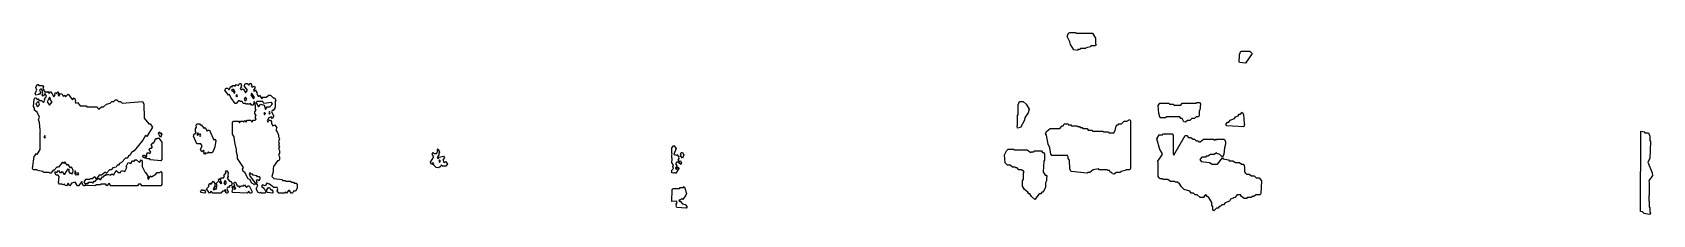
# Model space of a CAD drawing. Header units: millimetres. Extents: x 0 to 4950, y 0 to 556.
import ezdxf

# ---------------------------------------------------------------- set-up
doc = ezdxf.new("R2010")
doc.units = ezdxf.units.MM
doc.layers.add('K', color=7, linetype='Continuous')

msp = doc.modelspace()

# ---------------------------------------------------------------- linework, layer by layer
at = {"layer": 'K'}
for points in [[(3181.7, 502.5), (3171.7, 518.9), (3170, 527.2), (3161.7, 543.6), (3165.9, 553.3), (3169.2, 556), (3187.7, 556), (3189.3, 553.3), (3239.3, 553.3), (3248.5, 538.2), (3248.5, 521.7), (3250.2, 519), (3247.7, 514.8), (3234.3, 514.8), (3232.7, 512), (3219.3, 509.3), (3217.7, 506.6), (3202.7, 506.6), (3201, 503.8), (3194.3, 503.8), (3192.7, 501.1), (3181.7, 502.5)], [(3688.4, 464.1), (3686.7, 466.9), (3686.7, 475.2), (3688.3, 477.9), (3688.3, 488.9), (3692.5, 498.5), (3719.3, 498.5), (3726.9, 491.6), (3706, 462.7), (3688.4, 464.1)], [(68.3, 127.4), (70.9, 131.7), (74.3, 128.9), (79.3, 134.4), (84.3, 128.9), (89.2, 128.9), (90.9, 131.7), (96, 123.4), (99.2, 123.4), (109.3, 139.9), (111.9, 135.6), (110.2, 132.9), (114.3, 126.2), (119.3, 126.2), (120.9, 123.5), (123.3, 127.5), (125, 135.6), (119.2, 145.1), (115.9, 142.3), (109.2, 153.3), (105.9, 150.6), (99.3, 161.5), (95.9, 156), (94.2, 158.8), (91, 158.8), (79.3, 145.1), (74.3, 145.1), (65.9, 134.1), (64.3, 136.8), (56, 126), (52.5, 126), (50.9, 128.7), (34.2, 128.7), (32.5, 131.4), (15.9, 134.2), (14.2, 136.9), (2.5, 136.9), (0, 141.1), (5, 176.8), (12.6, 186.5), (14.3, 183.8), (23.3, 198.6), (23.3, 253.4), (25, 256.1), (23.3, 258.8), (21.7, 280.7), (18.3, 289), (21.7, 297.2), (14.2, 312.2), (6.7, 319.1), (6.7, 324.5), (3.3, 330), (5, 352), (7.5, 356.2), (11, 356.2), (14.3, 350.7), (17.6, 353.5), (21, 347.9), (27.6, 347.9), (34.2, 342.5), (38.3, 349.2), (36.6, 352), (43.3, 360.2), (39.2, 369.6), (32.6, 361.4), (30, 365.6), (31.7, 371.1), (30, 373.9), (31.7, 376.6), (27.5, 383.3), (24.3, 383.3), (21.9, 379.3), (25.2, 373.9), (22.6, 366.8), (20.9, 369.6), (19.3, 366.9), (10.9, 364.2), (8.3, 371.1), (13.3, 379.3), (10, 387.6), (14.2, 397.2), (17.7, 397.2), (19.3, 394.5), (31, 394.5), (33.5, 390.3), (31.9, 384.8), (39.3, 372.7), (40.9, 375.4), (44.3, 372.6), (47.6, 375.4), (51, 369.9), (56, 375.4), (65.9, 359), (70, 365.6), (68.3, 368.4), (70.9, 372.6), (74.2, 369.9), (77.6, 375.4), (80.2, 371.1), (78.5, 365.7), (80.9, 361.7), (85.9, 369.9), (91, 367.1), (94.3, 361.7), (97.6, 364.4), (101, 359), (109.3, 367.2), (122.6, 350.7), (127.6, 356.2), (131.9, 349.2), (130.2, 343.8), (132.6, 339.8), (137.6, 342.5), (146, 331.5), (164.3, 331.5), (166, 328.8), (197.7, 328.8), (201, 323.3), (204.2, 323.3), (210.9, 328.8), (217.6, 328.8), (225.9, 337), (237.6, 339.7), (242.6, 345.2), (249.2, 345.2), (254.2, 350.7), (257.6, 350.7), (262.6, 345.2), (269.3, 345.2), (274.3, 339.7), (336, 345.2), (340.2, 338.3), (341.9, 294.5), (356, 276.8), (359.3, 276.8), (366.9, 267.1), (349.3, 238.2), (346, 240.9), (337.7, 227.3), (311, 194.4), (302.7, 189), (297.7, 180.7), (294.3, 180.7), (289.3, 172.5), (284.3, 172.5), (272.7, 158.8), (266, 156.1), (262.7, 150.6), (259.3, 150.6), (256, 145.1), (246, 142.4), (241, 136.9), (236, 136.9), (225.9, 125.9), (224.2, 128.7), (221, 128.7), (211, 120.5), (204.3, 120.5), (195.9, 109.5), (190.9, 115), (182.6, 109.5), (176, 109.5), (174.3, 106.8), (162.7, 106.8), (156.9, 100), (161.9, 91.8), (159.3, 87.6), (155.9, 87.6), (151.7, 94.6), (153.3, 97.3), (150.9, 101.2), (141, 87.6), (137.5, 87.6), (130.9, 98.6), (119.3, 95.9), (114.3, 87.5), (109.3, 95.8), (104.3, 87.6), (100, 89), (97.6, 93.1), (92.6, 90.3), (90.9, 93.1), (82.5, 93.1), (80, 97.3), (81.7, 116.5), (79.2, 120.5), (72.5, 120.5), (68.3, 127.4)], [(667.5, 123.2), (664.3, 128.6), (661.9, 124.7), (665.2, 116.5), (681.9, 94.6), (679.3, 90.3), (670.9, 95.9), (664.2, 106.8), (659.2, 109.6), (649.2, 128.7), (644.2, 131.5), (641.7, 138.4), (645, 143.9), (626.7, 171.2), (626.7, 179.4), (623.3, 190.4), (623.3, 198.6), (618.3, 220.5), (616.7, 236.9), (611.7, 245.1), (611.7, 280.8), (614.2, 285), (629.3, 285), (632.6, 279.6), (635.9, 285), (642.6, 285), (645.9, 282.3), (649.3, 287.8), (652.6, 282.3), (657.6, 287.7), (667.7, 287.7), (670.9, 282.3), (674.2, 287.7), (680.9, 287.7), (683.3, 291.7), (681.7, 294.4), (681.7, 300), (683.3, 302.7), (680, 308.1), (680, 313.6), (683.3, 319.1), (681.7, 321.8), (681.7, 332.8), (680, 335.5), (681.7, 338.3), (677.6, 344.9), (675.2, 341), (676.9, 338.3), (674.3, 334.1), (669.2, 334.1), (665.9, 339.5), (662.6, 336.8), (659.2, 336.8), (657.6, 339.4), (656, 336.8), (652.5, 336.8), (650.9, 339.5), (644.2, 339.5), (640.9, 345), (635.9, 345), (634.2, 347.7), (629.3, 347.7), (622.7, 339.5), (619.2, 339.5), (606.7, 357.4), (602.6, 366.9), (599.3, 364.1), (588.3, 379.3), (590.9, 386.3), (596, 386.3), (600.9, 380.9), (605.9, 391.8), (609.2, 389.1), (612.5, 394.5), (616, 394.5), (619.2, 391.8), (622.6, 397.3), (629.2, 394.5), (632.5, 400), (636, 400), (638.6, 395.8), (636.9, 393), (638.6, 390.3), (635.2, 384.8), (637.6, 380.8), (644.3, 383.6), (651, 372.6), (652.5, 372.6), (656.7, 379.3), (646.7, 393), (650.9, 400), (656, 400), (660.9, 394.6), (664.2, 400), (667.7, 400), (670.2, 395.8), (668.6, 393), (671, 389), (677.6, 391.8), (680.2, 387.6), (675.2, 379.3), (677.6, 375.4), (680.9, 380.9), (686.9, 371.1), (685.2, 368.4), (689.3, 361.6), (692.5, 361.6), (694.3, 364.5), (700.9, 353.5), (704.2, 358.9), (714.2, 358.9), (722.6, 364.4), (727.6, 364.4), (736, 356.2), (739.3, 356.2), (743.6, 349.2), (741.9, 346.5), (741.9, 330), (740.2, 324.5), (736, 317.6), (732.7, 317.6), (730.2, 313.6), (736.9, 302.7), (736.9, 299.9), (732.6, 292.9), (729.2, 298.4), (722.7, 295.7), (716.9, 286.2), (719.3, 282.3), (722.5, 287.7), (727.7, 287.7), (730.2, 283.5), (730.2, 278.1), (734.3, 271.3), (741, 274), (746.9, 264.3), (743.6, 258.9), (748.5, 250.7), (751.9, 242.5), (751.9, 237), (755.2, 231.5), (751.9, 223.3), (753.5, 217.8), (751.9, 212.3), (755.2, 206.8), (751.9, 201.4), (755.2, 195.9), (755.2, 187.6), (751.9, 182.2), (755.2, 176.7), (755.2, 168.5), (752.7, 164.3), (749.3, 164.3), (736.9, 146.6), (735.2, 141.1), (735.2, 130.2), (731.9, 116.5), (737.7, 109.7), (762.7, 107), (764.3, 104.3), (772.7, 104.3), (774.3, 101.5), (789.3, 101.5), (791, 98.8), (797.7, 98.8), (799.3, 96), (806, 96), (808.5, 91.9), (808.5, 80.9), (804.3, 71.2), (797.7, 71.2), (794.3, 65.7), (790.9, 65.7), (785.9, 73.9), (782.7, 73.9), (776, 65.7), (772.6, 68.4), (771, 65.7), (752.5, 65.7), (748.3, 72.7), (750, 78.1), (747.5, 82.2), (737.6, 82.2), (724.2, 93.1), (716, 95.8), (711, 87.6), (702.6, 90.3), (700.2, 86.4), (707.7, 79.6), (713.6, 69.9), (711, 65.7), (699.2, 65.7), (697.6, 68.4), (696, 65.7), (690, 67.1), (683.3, 78.1), (688.3, 89.1), (685, 94.6), (686.7, 100), (685, 102.8), (687.6, 107), (692.6, 104.3), (696.7, 111), (694.2, 115), (687.5, 115), (685.9, 117.8), (674.2, 120.5), (672.5, 123.2), (667.5, 123.2)], [(60, 343.7), (53.3, 351.9), (55, 354.7), (52.6, 358.6), (45.2, 343.8), (52.6, 334.3), (60, 343.7)], [(620, 373.9), (614.3, 383.3), (612.6, 380.5), (610.9, 383.3), (608.6, 379.3), (610.9, 375.4), (612.6, 378.2), (617.6, 369.9), (620, 373.9)], [(624.3, 366.8), (621.9, 362.9), (624.3, 359), (626.7, 362.9), (624.3, 366.8)], [(646.9, 352), (649.3, 347.9), (652.5, 347.9), (655, 352), (650.9, 358.6), (646.9, 352)], [(669.3, 369.7), (666.9, 365.7), (675.9, 353.5), (678.3, 357.4), (670.9, 369.7), (669.3, 369.7)], [(21.7, 338.3), (17.6, 345), (10.2, 338.2), (16, 328.8), (20, 332.8), (21.7, 338.3)], [(707.6, 339.5), (704.2, 345), (686, 345), (683.6, 341), (690.9, 328.9), (697.6, 337), (707.7, 334.2), (712.6, 320.7), (717.5, 328.8), (725.9, 328.8), (733.3, 338.3), (730.9, 342.3), (707.6, 339.5)], [(706.9, 308.1), (709.3, 304.2), (711.7, 308.1), (709.3, 312.1), (706.9, 308.1)], [(724.3, 314.8), (721.9, 310.9), (724.3, 307), (726.7, 310.9), (724.3, 314.8)], [(3008.3, 269.8), (3010, 272.6), (3010, 302.7), (3011.7, 305.4), (3011.7, 335.5), (3015.9, 345.2), (3027.6, 345.2), (3036, 337), (3045.2, 321.8), (3041.9, 310.8), (3033.5, 297.2), (3030.2, 286.2), (3019.3, 265.6), (3010, 264.2), (3008.3, 269.8)], [(3512.5, 293), (3509.2, 293), (3505.9, 298.5), (3464.3, 298.5), (3462.7, 295.7), (3445.9, 295.7), (3441.7, 308.1), (3440, 332.8), (3444.2, 339.7), (3472.7, 339.7), (3474.3, 337), (3486, 337), (3487.7, 334.3), (3509.2, 334.3), (3512.5, 339.7), (3555.9, 339.7), (3557.5, 342.5), (3566, 342.5), (3568.5, 338.3), (3566.9, 319.1), (3565.2, 316.3), (3565.2, 302.6), (3562.7, 298.5), (3556, 298.5), (3551, 293), (3542.6, 293), (3536, 287.5), (3529.3, 287.5), (3522.6, 282), (3518.4, 283.4), (3512.5, 293)], [(3646.7, 275.3), (3650.9, 282.2), (3655.9, 282.2), (3659.2, 287.7), (3672.5, 293.2), (3675.9, 298.6), (3684.2, 301.4), (3687.5, 306.9), (3690.9, 306.9), (3696, 312.4), (3700.2, 305.4), (3701.9, 278.1), (3703.5, 275.3), (3701, 268.3), (3649.2, 271.1), (3646.7, 275.3)], [(392.6, 249.5), (395.2, 245.2), (390.9, 235.3), (385, 247.9), (387.6, 252.2), (390.9, 246.7), (392.6, 249.5)], [(497.5, 246.6), (500, 250.6), (498.3, 253.4), (498.3, 261.6), (501.7, 267.1), (500, 272.6), (502.5, 276.8), (511, 276.8), (512.7, 274), (516, 274), (524.3, 263.1), (527.6, 265.9), (534.3, 254.9), (535.9, 257.6), (541, 257.6), (554.3, 227.5), (557.6, 230.3), (560.2, 226), (556.9, 206.8), (553.5, 195.8), (549.3, 188.9), (540.9, 188.9), (537.6, 191.6), (534.3, 186.2), (529.3, 188.9), (525.9, 183.3), (523.3, 190.4), (525, 193.1), (522.6, 197.1), (517.6, 191.6), (513.3, 198.6), (518.3, 209.6), (514.2, 216.3), (502.5, 216.3), (491.7, 239.7), (494.2, 246.6), (497.5, 246.6)], [(504.3, 241.2), (508.3, 245.2), (505.9, 249.1), (501.9, 245.2), (504.3, 241.2)], [(3294.2, 128.7), (3290.9, 134.2), (3285.9, 134.2), (3284.2, 136.9), (3259.2, 136.9), (3257.6, 139.6), (3241, 136.9), (3231, 128.7), (3224.3, 128.7), (3222.7, 126), (3174.2, 131.4), (3170, 138.4), (3168.3, 165.7), (3165, 171.2), (3165, 176.7), (3162.5, 180.7), (3114.2, 180.7), (3111.7, 184.9), (3108.3, 204.1), (3103.3, 215), (3098.3, 242.4), (3095, 247.9), (3099.2, 254.8), (3109.2, 263.1), (3139.2, 263.1), (3145.9, 271.3), (3149.2, 271.3), (3152.5, 276.8), (3164.3, 276.8), (3166, 274), (3172.7, 274), (3174.3, 271.3), (3191, 271.3), (3192.7, 268.5), (3199.3, 268.5), (3201, 265.8), (3207.7, 265.8), (3209.3, 263.1), (3222.7, 263.1), (3226, 257.6), (3237.7, 257.6), (3239.3, 254.9), (3271, 254.9), (3272.7, 252.1), (3287.7, 252.1), (3289.3, 249.4), (3304.2, 249.4), (3308.3, 256.2), (3311.7, 269.9), (3314.2, 274), (3317.5, 274), (3319.2, 276.8), (3327.6, 276.8), (3335.9, 285), (3344.2, 285), (3352.6, 290.5), (3355.2, 286.3), (3355.2, 141.1), (3352.7, 136.9), (3341, 136.9), (3339.3, 134.2), (3326, 131.4), (3324.3, 128.7), (3312.6, 128.7), (3304.3, 123.2), (3300, 124.6), (3297.5, 128.7), (3294.2, 128.7)], [(4924.2, 2.8), (4919.2, 8.2), (4913.3, 9.6), (4914.2, 254.9), (4924.3, 252.1), (4926, 249.4), (4937.7, 249.4), (4941.9, 239.7), (4941.9, 226), (4943.5, 223.3), (4941.9, 171.2), (4935.2, 160.3), (4948.5, 127.5), (4950.2, 119.2), (4938.5, 102.8), (4940.2, 97.3), (4940.2, 59), (4938.5, 56.2), (4938.5, 42.6), (4940.2, 39.8), (4940.2, 23.4), (4941.9, 20.7), (4941.9, 9.7), (4943.5, 4.2), (4941, 0), (4924.2, 2.8)], [(37.6, 233), (40, 237), (37.6, 240.9), (35.2, 237), (37.6, 233)], [(350, 179.5), (350, 185), (352.6, 189.2), (359.2, 186.4), (361.7, 190.4), (356.7, 198.6), (359.2, 202.8), (364.2, 202.8), (366.7, 206.8), (363.3, 212.3), (367.5, 219.3), (370.9, 219.3), (377.6, 233.1), (379.3, 230.3), (380.9, 232.9), (386, 232.9), (395.2, 220.6), (395.2, 168.5), (392.7, 164.3), (360.9, 167), (359.2, 169.8), (352.5, 169.8), (350.9, 172.4), (349.3, 169.7), (346.7, 174), (350, 179.5)], [(515, 242.4), (512.6, 246.3), (510.2, 242.4), (512.6, 238.5), (515, 242.4)], [(1225, 152.1), (1226.7, 154.8), (1224.3, 158.8), (1219.2, 153.3), (1216.7, 160.3), (1226.7, 176.7), (1221.7, 184.9), (1224.2, 189.2), (1227.6, 186.4), (1234.2, 186.4), (1238.3, 193.1), (1236.7, 195.9), (1239.3, 200.2), (1243.5, 190.4), (1241.9, 187.6), (1241.9, 182.2), (1236.9, 174), (1239.3, 170.1), (1242.5, 175.4), (1256, 178.2), (1258.6, 174), (1253.6, 165.8), (1257.6, 159.1), (1262.6, 161.8), (1268.6, 154.8), (1262.7, 147.9), (1252.6, 147.9), (1249.3, 150.6), (1246, 145.1), (1242.7, 145.1), (1241, 142.4), (1233.4, 143.8), (1225, 152.1)], [(1958.3, 141.1), (1956.7, 146.6), (1958.3, 152), (1953.3, 157.5), (1955, 171.2), (1953.3, 174), (1953.3, 182.2), (1955, 184.9), (1953.3, 187.6), (1953.3, 204.1), (1959.3, 211.1), (1966.9, 201.4), (1960.2, 184.9), (1962.6, 181), (1964.2, 183.7), (1967.6, 181), (1969.3, 183.7), (1975.2, 176.7), (1973.6, 174), (1975.2, 171.2), (1971.9, 165.8), (1973.6, 163), (1970.9, 158.7), (1969.3, 161.5), (1965.2, 154.8), (1968.5, 149.3), (1965.2, 141.1), (1967.6, 137.2), (1972.6, 145.4), (1975.2, 141.1), (1966, 126), (1962.5, 126), (1960.9, 128.6), (1959.3, 125.9), (1953.3, 127.4), (1953.3, 135.7), (1958.3, 141.1)], [(3044.2, 63), (3040.9, 68.5), (3030.9, 76.7), (3025, 86.3), (3025, 102.8), (3028.3, 108.3), (3028.3, 127.5), (3030, 130.2), (3027.5, 134.2), (3024.2, 134.2), (3022.5, 136.9), (3014.2, 136.9), (3009.2, 142.4), (3004.2, 142.4), (3002.5, 145.1), (2994.2, 145.1), (2987.6, 150.6), (2979.2, 150.6), (2971.7, 157.5), (2970, 182.2), (2975.9, 194.6), (2980.9, 200.1), (2997.7, 200.1), (2999.3, 197.4), (3039.3, 197.4), (3050.9, 189.2), (3052.5, 191.9), (3059.2, 191.9), (3060.9, 194.6), (3082.7, 194.6), (3086, 189.1), (3089.3, 189.1), (3091.9, 185), (3091.9, 165.7), (3090.2, 163), (3088.5, 130.2), (3094.3, 120.7), (3097.7, 120.7), (3100.2, 116.5), (3098.5, 113.7), (3098.5, 102.8), (3095.2, 97.3), (3095.2, 83.6), (3087.7, 68.5), (3084.3, 68.5), (3081, 63), (3076, 63), (3062.6, 46.5), (3052.5, 54.8), (3047.5, 63), (3044.2, 63)], [(3606.7, 23.4), (3603.3, 28.8), (3603.3, 37), (3594.2, 52.1), (3589.2, 54.8), (3585.9, 60.2), (3581, 57.5), (3577.7, 52), (3567.6, 52), (3559.2, 60.2), (3552.6, 60.2), (3547.6, 65.7), (3540.9, 65.7), (3535.9, 71.2), (3519.2, 76.7), (3510.9, 84.9), (3504.2, 95.8), (3500.9, 95.8), (3499.2, 98.6), (3492.5, 98.6), (3490.9, 101.3), (3477.6, 101.3), (3469.2, 106.8), (3454.2, 106.8), (3452.5, 109.5), (3445.9, 109.5), (3442.5, 112.3), (3440, 116.5), (3440, 157.5), (3438.3, 163), (3451.7, 182.2), (3451.7, 187.6), (3445, 198.6), (3435, 231.5), (3442.5, 243.9), (3452.5, 243.9), (3454.2, 246.6), (3482.7, 246.6), (3485.2, 242.5), (3485.2, 185), (3487.6, 181), (3522.5, 241.2), (3527.6, 241.2), (3532.6, 235.7), (3539.3, 235.7), (3546, 230.2), (3551, 230.2), (3556, 224.7), (3562.7, 224.7), (3564.3, 222), (3567.6, 222), (3577.6, 230.2), (3609.3, 230.2), (3611, 227.5), (3614.3, 230.3), (3615.9, 227.6), (3617.5, 230.2), (3641, 230.2), (3645.2, 223.3), (3645.2, 215), (3641.9, 204.1), (3640.2, 184.9), (3636, 175.2), (3627.6, 183.5), (3619.2, 186.2), (3617.6, 188.9), (3611, 183.5), (3599.3, 183.5), (3591, 178), (3586, 178), (3584.3, 175.2), (3572.7, 175.2), (3566.9, 168.5), (3571, 161.8), (3596, 159), (3604.3, 153.5), (3620.9, 153.5), (3635.9, 172.8), (3637.7, 170), (3654.3, 167.2), (3656, 164.5), (3667.6, 164.5), (3676, 159), (3687.6, 159), (3694.3, 153.5), (3699.3, 153.5), (3701.9, 149.4), (3703.5, 143.9), (3703.5, 130.2), (3706, 126.1), (3709.3, 123.4), (3717.6, 123.4), (3724.3, 117.9), (3732.6, 117.9), (3739.3, 112.5), (3747.7, 112.5), (3755.2, 102.8), (3753.5, 64.4), (3751, 60.2), (3739.3, 60.2), (3731, 54.8), (3726, 54.8), (3724.3, 52), (3711, 52), (3709.3, 49.3), (3702.6, 49.3), (3694.2, 54.8), (3690.9, 60.2), (3681, 60.2), (3674.3, 52.1), (3661, 46.6), (3657.7, 41.1), (3644.3, 35.6), (3639.3, 30.1), (3634.3, 30.1), (3629.3, 24.7), (3626, 24.7), (3622.7, 19.2), (3617.6, 19.2), (3609.3, 10.9), (3606.7, 15.1), (3606.7, 23.4)], [(197.6, 109.8), (199.3, 107.1), (200.9, 109.7), (204.3, 109.7), (206, 107), (209.2, 107), (214.2, 115.2), (217.5, 115.2), (220.9, 120.7), (224.2, 120.7), (225.9, 123.5), (227.6, 120.8), (229.2, 123.4), (239.2, 120.7), (240.9, 123.4), (244.3, 123.4), (247.6, 120.7), (255.9, 134.4), (262.6, 128.9), (269.2, 128.9), (272.6, 134.4), (282.5, 131.7), (288.3, 143.9), (286.7, 146.6), (292.6, 159), (300.9, 156.3), (305.9, 164.5), (309.3, 164.5), (310.9, 161.8), (314.2, 167.2), (317.6, 167.2), (327.6, 159.1), (332.6, 167.3), (335.2, 163.1), (335.2, 146.6), (344.3, 128.9), (346, 128.9), (353.5, 116.5), (351.9, 111), (354.3, 107.1), (359.3, 118.1), (360.9, 115.3), (362.6, 118), (364.3, 115.2), (377.5, 123.4), (380.9, 128.9), (389.2, 128.9), (392.6, 131.7), (395.2, 127.5), (395.2, 91.8), (392.7, 87.6), (334.2, 87.6), (330.9, 93.1), (324.3, 93.1), (321, 87.6), (239.2, 87.6), (234.3, 95.8), (227.6, 87.6), (224.2, 93.1), (209.3, 93.1), (207.7, 90.4), (194.3, 90.4), (192.7, 87.6), (165, 89), (163.3, 91.8), (165.9, 96.1), (169.2, 93.4), (172.5, 98.8), (182.7, 98.8), (184.3, 96.1), (189.2, 101.5), (192.5, 101.5), (197.6, 109.8)], [(336.6, 176.7), (339.2, 180.9), (342.7, 180.9), (345.2, 176.7), (342.6, 172.5), (336.6, 176.7)], [(1246.7, 163), (1244.3, 166.9), (1241.9, 163), (1244.3, 159.1), (1246.7, 163)], [(1983.6, 157.6), (1981, 153.3), (1975, 157.5), (1979.3, 164.6), (1983.6, 157.6)], [(1981.7, 182.2), (1980, 184.9), (1982.5, 189.1), (1986, 189.1), (1990.2, 182.2), (1986, 172.4), (1980, 179.4), (1981.7, 182.2)], [(132.6, 120.8), (135, 124.7), (130.9, 134), (128.5, 127.4), (132.6, 120.8)], [(136.9, 124.7), (139.3, 120.8), (141.7, 124.7), (139.3, 128.6), (136.9, 124.7)], [(561.6, 94.6), (570, 102.8), (568.3, 105.5), (570.9, 109.8), (574.2, 107), (577.5, 112.5), (584.2, 112.5), (586.7, 116.5), (585, 119.2), (591.6, 127.4), (590, 130.2), (592.6, 134.4), (598.5, 127.5), (596.9, 119.2), (598.6, 116.5), (595.2, 111), (602.7, 101.5), (606, 101.5), (610.2, 94.6), (607.7, 87.6), (602.7, 87.6), (599.3, 82.2), (596, 82.2), (593.6, 78.1), (598.6, 69.9), (596, 65.7), (592.5, 65.7), (590, 69.9), (591.7, 72.7), (589.3, 76.6), (586, 71.2), (581, 71.2), (576, 65.7), (550.9, 65.7), (545.9, 71.2), (540.9, 65.7), (531.6, 78.2), (540, 86.4), (538.3, 89.1), (542.6, 96.1), (545.9, 93.3), (552.6, 101.6), (556.9, 94.6), (556.9, 86.3), (551.9, 78.1), (554.3, 74.2), (557.6, 79.7), (560.9, 76.9), (563.3, 80.9), (561.7, 83.6), (565, 89.1), (561.6, 94.6)], [(571.9, 100.1), (575.9, 93.4), (578.3, 97.3), (574.3, 104), (571.9, 100.1)], [(591.7, 100), (589.3, 104), (585.2, 97.3), (589.3, 90.7), (591.7, 94.6), (591.7, 100)], [(513.3, 69.9), (517.6, 77), (519.3, 74.1), (526, 74.1), (528.6, 69.9), (526, 65.7), (515, 67.1), (513.3, 69.9)], [(629.3, 87.8), (632.6, 82.4), (637.6, 87.8), (645.9, 87.8), (647.6, 90.6), (654.3, 82.4), (659.2, 87.8), (662.7, 87.8), (671.9, 69.9), (669.3, 65.7), (664.2, 65.7), (660.9, 71.1), (656, 65.7), (611.7, 67.1), (610, 72.7), (613.3, 78.1), (610, 83.6), (612.6, 87.9), (616.9, 83.6), (615.2, 80.9), (617.6, 76.9), (621.6, 80.9), (616.6, 86.3), (618.3, 89.1), (615, 94.6), (617.5, 98.8), (621, 98.8), (626, 87.8), (629.3, 87.8)], [(724.3, 82.4), (727.7, 76.9), (731, 76.9), (735.2, 69.9), (732.7, 65.7), (718.4, 67.1), (716.7, 69.9), (716.7, 75.4), (720.9, 82.4), (724.3, 82.4)], [(1968.3, 28.9), (1966.7, 31.6), (1970, 37.1), (1967.6, 41.1), (1953.3, 39.7), (1954.2, 76.8), (1957.6, 79.6), (1977.5, 79.6), (1979.2, 82.4), (1989.2, 82.4), (1990.9, 85.2), (1993.5, 80.9), (1998.5, 64.5), (1996.9, 58.9), (1987.6, 46.5), (1984.3, 49.3), (1979.3, 43.8), (1977.6, 46.5), (1975.2, 42.6), (1977.6, 38.6), (1979.3, 41.4), (1986, 33.1), (1994.3, 30.3), (2000.2, 23.4), (1997.7, 19.2), (1969.2, 21.9), (1966.7, 26.1), (1968.3, 28.9)]]:
    msp.add_lwpolyline(points, close=True, dxfattribs=at)

doc.saveas('drawing.dxf')
